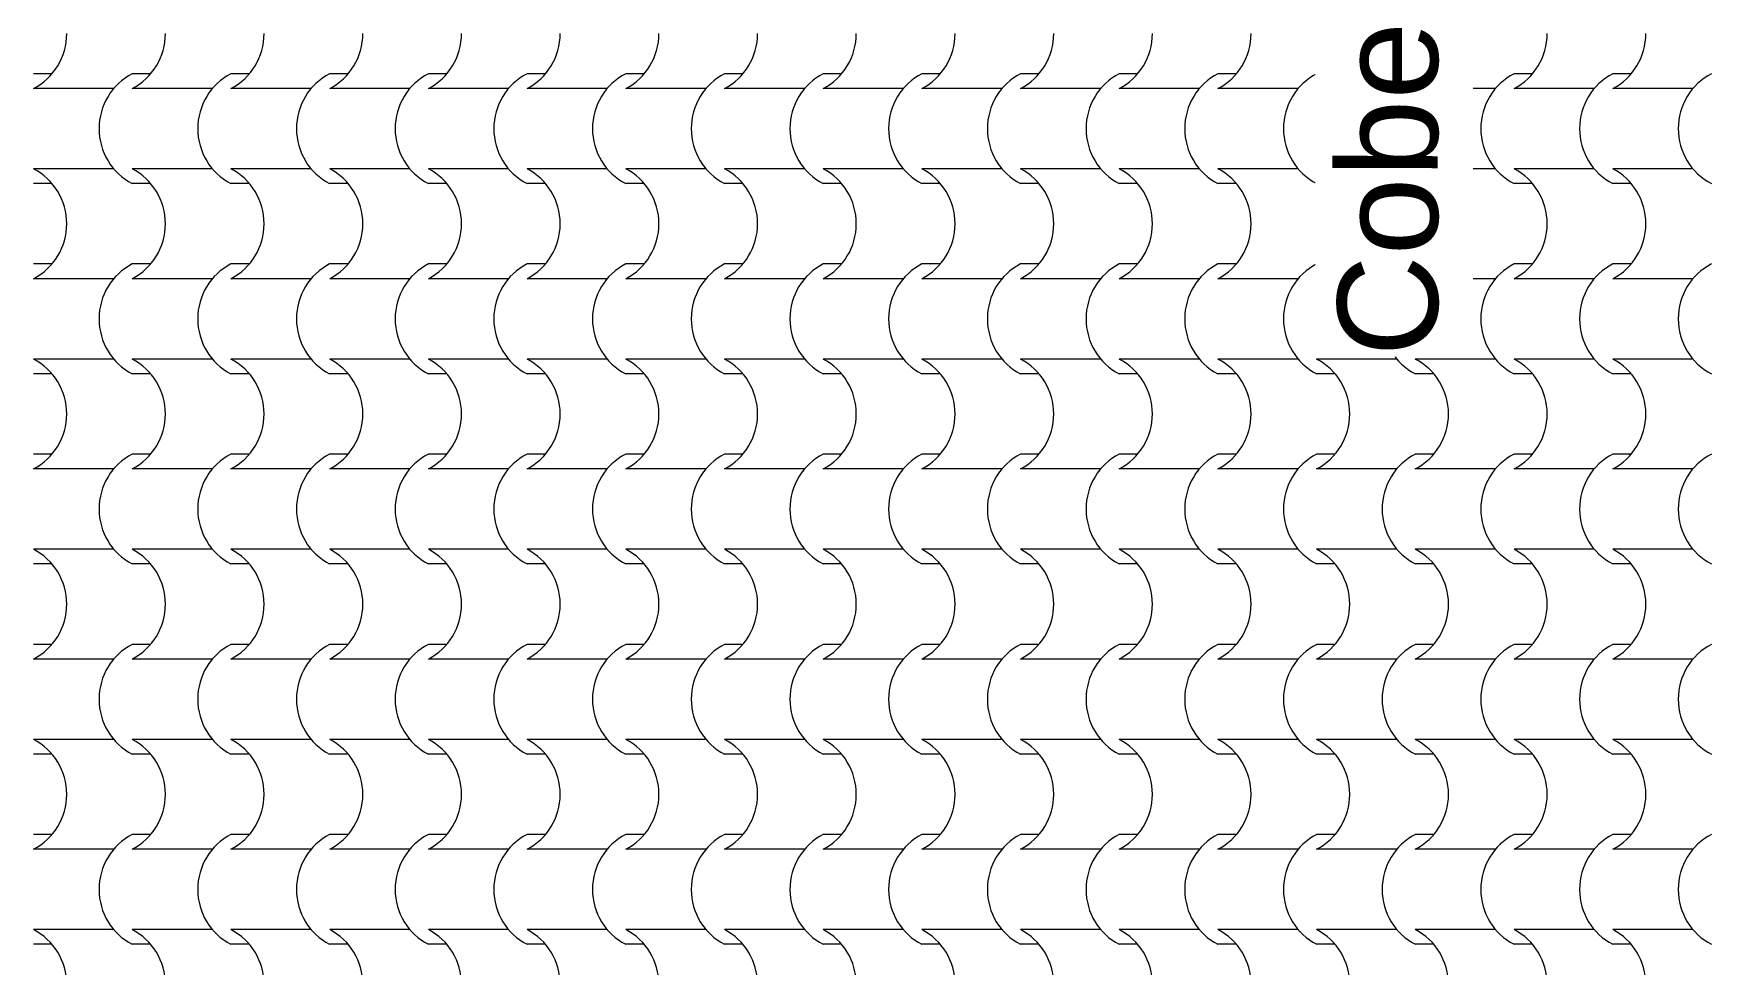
# Model space of a CAD drawing. Header units: metres. Extents: x -41 to 412, y -15 to 25.
# Drawn here: x 134.169 to 136.679, y 10.521 to 11.913 of the extents above; entities that cross this region are included whole.
import ezdxf

# ---------------------------------------------------------------- set-up
doc = ezdxf.new("R2010")
doc.units = ezdxf.units.M
doc.header["$MEASUREMENT"] = 0
doc.set_wipeout_variables(frame=1)
doc.linetypes.add('Wipeout_Contour', pattern=[1, 0, -1])
doc.layers.add('Annotation - Label', color=7, linetype='Continuous')
doc.layers.add('Shell - Roof', color=7, linetype='Continuous')
doc.styles.add('GENERATED_STYLE_2', font='arial.ttf')

# ---------------------------------------------------------------- blocks, each defined once
blk = doc.blocks.new('*X47', base_point=(152.192, 0))
at = {"layer": 'Shell - Roof', "color": 23, "linetype": 'Continuous', "lineweight": 13, "true_color": 0xbf8080}
for p, q in [((134.197, 11.8528), (134.1695, 11.8528)), ((134.3446, 11.8528), (134.3171, 11.8528)), ((134.4923, 11.8528), (134.4647, 11.8528)), ((134.6399, 11.8528), (134.6124, 11.8528)), ((134.7875, 11.8528), (134.76, 11.8528)), ((134.9352, 11.8528), (134.9076, 11.8528)), ((135.0828, 11.8528), (135.0553, 11.8528)), ((135.2304, 11.8528), (135.2029, 11.8528)), ((135.3781, 11.8528), (135.3505, 11.8528)), ((135.5257, 11.8528), (135.4982, 11.8528)), ((135.6733, 11.8528), (135.6458, 11.8528)), ((135.821, 11.8528), (135.7934, 11.8528)), ((135.9686, 11.8528), (135.9411, 11.8528)), ((136.1162, 11.8528), (136.0887, 11.8528)), ((136.2639, 11.8528), (136.2363, 11.8528)), ((136.4115, 11.8528), (136.384, 11.8528)), ((136.5591, 11.8528), (136.5316, 11.8528)), ((134.2294, 11.8308), (134.1695, 11.8308)), ((134.2892, 11.8308), (134.2294, 11.8308)), ((134.377, 11.8308), (134.3171, 11.8308)), ((134.4369, 11.8308), (134.377, 11.8308)), ((134.5246, 11.8308), (134.4647, 11.8308)), ((134.5845, 11.8308), (134.5246, 11.8308)), ((134.6723, 11.8308), (134.6124, 11.8308)), ((134.7321, 11.8308), (134.6723, 11.8308)), ((134.8199, 11.8308), (134.76, 11.8308)), ((134.8798, 11.8308), (134.8199, 11.8308)), ((134.9675, 11.8308), (134.9076, 11.8308)), ((135.0274, 11.8308), (134.9675, 11.8308)), ((135.1152, 11.8308), (135.0553, 11.8308)), ((135.175, 11.8308), (135.1152, 11.8308)), ((135.2628, 11.8308), (135.2029, 11.8308)), ((135.3227, 11.8308), (135.2628, 11.8308)), ((135.4104, 11.8308), (135.3505, 11.8308)), ((135.4703, 11.8308), (135.4104, 11.8308)), ((135.558, 11.8308), (135.4982, 11.8308)), ((135.6179, 11.8308), (135.558, 11.8308)), ((135.7057, 11.8308), (135.6458, 11.8308)), ((135.7656, 11.8308), (135.7057, 11.8308)), ((135.8533, 11.8308), (135.7934, 11.8308)), ((135.9132, 11.8308), (135.8533, 11.8308)), ((136.0009, 11.8308), (135.9411, 11.8308)), ((136.0608, 11.8308), (136.0009, 11.8308)), ((136.1486, 11.8308), (136.0887, 11.8308)), ((136.2085, 11.8308), (136.1486, 11.8308)), ((136.2962, 11.8308), (136.2363, 11.8308)), ((136.3561, 11.8308), (136.2962, 11.8308)), ((136.4438, 11.8308), (136.384, 11.8308)), ((136.5037, 11.8308), (136.4438, 11.8308)), ((136.5915, 11.8308), (136.5316, 11.8308)), ((136.6514, 11.8308), (136.5915, 11.8308)), ((134.2294, 11.7106), (134.1695, 11.7106)), ((134.2892, 11.7106), (134.2294, 11.7106)), ((134.377, 11.7106), (134.3171, 11.7106)), ((134.4369, 11.7106), (134.377, 11.7106)), ((134.5246, 11.7106), (134.4647, 11.7106)), ((134.5845, 11.7106), (134.5246, 11.7106)), ((134.6723, 11.7106), (134.6124, 11.7106)), ((134.7321, 11.7106), (134.6723, 11.7106)), ((134.8199, 11.7106), (134.76, 11.7106)), ((134.8798, 11.7106), (134.8199, 11.7106)), ((134.9675, 11.7106), (134.9076, 11.7106)), ((135.0274, 11.7106), (134.9675, 11.7106)), ((135.1152, 11.7106), (135.0553, 11.7106)), ((135.175, 11.7106), (135.1152, 11.7106)), ((135.2628, 11.7106), (135.2029, 11.7106)), ((135.3227, 11.7106), (135.2628, 11.7106)), ((135.4104, 11.7106), (135.3505, 11.7106)), ((135.4703, 11.7106), (135.4104, 11.7106)), ((135.558, 11.7106), (135.4982, 11.7106)), ((135.6179, 11.7106), (135.558, 11.7106)), ((135.7057, 11.7106), (135.6458, 11.7106)), ((135.7656, 11.7106), (135.7057, 11.7106)), ((135.8533, 11.7106), (135.7934, 11.7106)), ((135.9132, 11.7106), (135.8533, 11.7106)), ((136.0009, 11.7106), (135.9411, 11.7106)), ((136.0608, 11.7106), (136.0009, 11.7106)), ((136.1486, 11.7106), (136.0887, 11.7106)), ((136.2085, 11.7106), (136.1486, 11.7106)), ((136.2962, 11.7106), (136.2363, 11.7106)), ((136.3561, 11.7106), (136.2962, 11.7106)), ((136.4438, 11.7106), (136.384, 11.7106)), ((136.5037, 11.7106), (136.4438, 11.7106)), ((136.5915, 11.7106), (136.5316, 11.7106)), ((136.6514, 11.7106), (136.5915, 11.7106)), ((134.197, 11.6886), (134.1695, 11.6886)), ((134.3446, 11.6886), (134.3171, 11.6886)), ((134.4923, 11.6886), (134.4647, 11.6886)), ((134.6399, 11.6886), (134.6124, 11.6886)), ((134.7875, 11.6886), (134.76, 11.6886)), ((134.9352, 11.6886), (134.9076, 11.6886)), ((135.0828, 11.6886), (135.0553, 11.6886)), ((135.2304, 11.6886), (135.2029, 11.6886)), ((135.3781, 11.6886), (135.3505, 11.6886)), ((135.5257, 11.6886), (135.4982, 11.6886)), ((135.6733, 11.6886), (135.6458, 11.6886)), ((135.821, 11.6886), (135.7934, 11.6886)), ((135.9686, 11.6886), (135.9411, 11.6886)), ((136.1162, 11.6886), (136.0887, 11.6886)), ((136.2639, 11.6886), (136.2363, 11.6886)), ((136.4115, 11.6886), (136.384, 11.6886)), ((136.5591, 11.6886), (136.5316, 11.6886)), ((134.197, 11.5684), (134.1695, 11.5684)), ((134.2294, 11.5463), (134.1695, 11.5463)), ((134.2892, 11.5463), (134.2294, 11.5463)), ((134.3446, 11.5684), (134.3171, 11.5684)), ((134.377, 11.5463), (134.3171, 11.5463)), ((134.4369, 11.5463), (134.377, 11.5463)), ((134.4923, 11.5684), (134.4647, 11.5684)), ((134.5246, 11.5463), (134.4647, 11.5463)), ((134.5845, 11.5463), (134.5246, 11.5463)), ((134.6399, 11.5684), (134.6124, 11.5684)), ((134.6723, 11.5463), (134.6124, 11.5463)), ((134.7321, 11.5463), (134.6723, 11.5463)), ((134.7875, 11.5684), (134.76, 11.5684)), ((134.8199, 11.5463), (134.76, 11.5463)), ((134.8798, 11.5463), (134.8199, 11.5463)), ((134.9352, 11.5684), (134.9076, 11.5684)), ((134.9675, 11.5463), (134.9076, 11.5463)), ((135.0274, 11.5463), (134.9675, 11.5463)), ((135.0828, 11.5684), (135.0553, 11.5684)), ((135.1152, 11.5463), (135.0553, 11.5463)), ((135.175, 11.5463), (135.1152, 11.5463)), ((135.2304, 11.5684), (135.2029, 11.5684)), ((135.2628, 11.5463), (135.2029, 11.5463)), ((135.3227, 11.5463), (135.2628, 11.5463)), ((135.3781, 11.5684), (135.3505, 11.5684)), ((135.4104, 11.5463), (135.3505, 11.5463)), ((135.4703, 11.5463), (135.4104, 11.5463)), ((135.5257, 11.5684), (135.4982, 11.5684)), ((135.558, 11.5463), (135.4982, 11.5463)), ((135.6179, 11.5463), (135.558, 11.5463)), ((135.6733, 11.5684), (135.6458, 11.5684)), ((135.7057, 11.5463), (135.6458, 11.5463)), ((135.7656, 11.5463), (135.7057, 11.5463)), ((135.821, 11.5684), (135.7934, 11.5684)), ((135.8533, 11.5463), (135.7934, 11.5463)), ((135.9132, 11.5463), (135.8533, 11.5463)), ((135.9686, 11.5684), (135.9411, 11.5684)), ((136.0009, 11.5463), (135.9411, 11.5463)), ((136.0608, 11.5463), (136.0009, 11.5463)), ((136.1162, 11.5684), (136.0887, 11.5684)), ((136.1486, 11.5463), (136.0887, 11.5463)), ((136.2085, 11.5463), (136.1486, 11.5463)), ((136.2639, 11.5684), (136.2363, 11.5684)), ((136.2962, 11.5463), (136.2363, 11.5463)), ((136.3561, 11.5463), (136.2962, 11.5463)), ((136.4115, 11.5684), (136.384, 11.5684)), ((136.4438, 11.5463), (136.384, 11.5463)), ((136.5037, 11.5463), (136.4438, 11.5463)), ((136.5591, 11.5684), (136.5316, 11.5684)), ((136.5915, 11.5463), (136.5316, 11.5463)), ((136.6514, 11.5463), (136.5915, 11.5463)), ((134.2294, 11.4261), (134.1695, 11.4261)), ((134.2892, 11.4261), (134.2294, 11.4261)), ((134.377, 11.4261), (134.3171, 11.4261)), ((134.4369, 11.4261), (134.377, 11.4261)), ((134.5246, 11.4261), (134.4647, 11.4261)), ((134.5845, 11.4261), (134.5246, 11.4261)), ((134.6723, 11.4261), (134.6124, 11.4261)), ((134.7321, 11.4261), (134.6723, 11.4261)), ((134.8199, 11.4261), (134.76, 11.4261)), ((134.8798, 11.4261), (134.8199, 11.4261)), ((134.9675, 11.4261), (134.9076, 11.4261)), ((135.0274, 11.4261), (134.9675, 11.4261)), ((135.1152, 11.4261), (135.0553, 11.4261)), ((135.175, 11.4261), (135.1152, 11.4261)), ((135.2628, 11.4261), (135.2029, 11.4261)), ((135.3227, 11.4261), (135.2628, 11.4261)), ((135.4104, 11.4261), (135.3505, 11.4261)), ((135.4703, 11.4261), (135.4104, 11.4261)), ((135.558, 11.4261), (135.4982, 11.4261)), ((135.6179, 11.4261), (135.558, 11.4261)), ((135.7057, 11.4261), (135.6458, 11.4261)), ((135.7656, 11.4261), (135.7057, 11.4261)), ((135.8533, 11.4261), (135.7934, 11.4261)), ((135.9132, 11.4261), (135.8533, 11.4261)), ((136.0009, 11.4261), (135.9411, 11.4261)), ((136.0608, 11.4261), (136.0009, 11.4261)), ((136.1486, 11.4261), (136.0887, 11.4261)), ((136.2085, 11.4261), (136.1486, 11.4261)), ((136.2962, 11.4261), (136.2363, 11.4261)), ((136.3561, 11.4261), (136.2962, 11.4261)), ((136.4438, 11.4261), (136.384, 11.4261)), ((136.5037, 11.4261), (136.4438, 11.4261)), ((136.5915, 11.4261), (136.5316, 11.4261)), ((136.6514, 11.4261), (136.5915, 11.4261)), ((134.197, 11.4041), (134.1695, 11.4041)), ((134.3446, 11.4041), (134.3171, 11.4041)), ((134.4923, 11.4041), (134.4647, 11.4041)), ((134.6399, 11.4041), (134.6124, 11.4041)), ((134.7875, 11.4041), (134.76, 11.4041)), ((134.9352, 11.4041), (134.9076, 11.4041)), ((135.0828, 11.4041), (135.0553, 11.4041)), ((135.2304, 11.4041), (135.2029, 11.4041)), ((135.3781, 11.4041), (135.3505, 11.4041)), ((135.5257, 11.4041), (135.4982, 11.4041)), ((135.6733, 11.4041), (135.6458, 11.4041)), ((135.821, 11.4041), (135.7934, 11.4041)), ((135.9686, 11.4041), (135.9411, 11.4041)), ((136.1162, 11.4041), (136.0887, 11.4041)), ((136.2639, 11.4041), (136.2363, 11.4041)), ((136.4115, 11.4041), (136.384, 11.4041)), ((136.5591, 11.4041), (136.5316, 11.4041)), ((134.197, 11.2839), (134.1695, 11.2839)), ((134.3446, 11.2839), (134.3171, 11.2839)), ((134.4923, 11.2839), (134.4647, 11.2839)), ((134.6399, 11.2839), (134.6124, 11.2839)), ((134.7875, 11.2839), (134.76, 11.2839)), ((134.9352, 11.2839), (134.9076, 11.2839)), ((135.0828, 11.2839), (135.0553, 11.2839)), ((135.2304, 11.2839), (135.2029, 11.2839)), ((135.3781, 11.2839), (135.3505, 11.2839)), ((135.5257, 11.2839), (135.4982, 11.2839)), ((135.6733, 11.2839), (135.6458, 11.2839)), ((135.821, 11.2839), (135.7934, 11.2839)), ((135.9686, 11.2839), (135.9411, 11.2839)), ((136.1162, 11.2839), (136.0887, 11.2839)), ((136.2639, 11.2839), (136.2363, 11.2839)), ((136.4115, 11.2839), (136.384, 11.2839)), ((136.5591, 11.2839), (136.5316, 11.2839)), ((134.2294, 11.2619), (134.1695, 11.2619)), ((134.2892, 11.2619), (134.2294, 11.2619)), ((134.377, 11.2619), (134.3171, 11.2619)), ((134.4369, 11.2619), (134.377, 11.2619)), ((134.5246, 11.2619), (134.4647, 11.2619)), ((134.5845, 11.2619), (134.5246, 11.2619)), ((134.6723, 11.2619), (134.6124, 11.2619)), ((134.7321, 11.2619), (134.6723, 11.2619)), ((134.8199, 11.2619), (134.76, 11.2619)), ((134.8798, 11.2619), (134.8199, 11.2619)), ((134.9675, 11.2619), (134.9076, 11.2619)), ((135.0274, 11.2619), (134.9675, 11.2619)), ((135.1152, 11.2619), (135.0553, 11.2619)), ((135.175, 11.2619), (135.1152, 11.2619)), ((135.2628, 11.2619), (135.2029, 11.2619)), ((135.3227, 11.2619), (135.2628, 11.2619)), ((135.4104, 11.2619), (135.3505, 11.2619)), ((135.4703, 11.2619), (135.4104, 11.2619)), ((135.558, 11.2619), (135.4982, 11.2619)), ((135.6179, 11.2619), (135.558, 11.2619)), ((135.7057, 11.2619), (135.6458, 11.2619)), ((135.7656, 11.2619), (135.7057, 11.2619)), ((135.8533, 11.2619), (135.7934, 11.2619)), ((135.9132, 11.2619), (135.8533, 11.2619)), ((136.0009, 11.2619), (135.9411, 11.2619)), ((136.0608, 11.2619), (136.0009, 11.2619)), ((136.1486, 11.2619), (136.0887, 11.2619)), ((136.2085, 11.2619), (136.1486, 11.2619)), ((136.2962, 11.2619), (136.2363, 11.2619)), ((136.3561, 11.2619), (136.2962, 11.2619)), ((136.4438, 11.2619), (136.384, 11.2619)), ((136.5037, 11.2619), (136.4438, 11.2619)), ((136.5915, 11.2619), (136.5316, 11.2619)), ((136.6514, 11.2619), (136.5915, 11.2619)), ((134.2294, 11.1416), (134.1695, 11.1416)), ((134.197, 11.1196), (134.1695, 11.1196)), ((134.2892, 11.1416), (134.2294, 11.1416)), ((134.377, 11.1416), (134.3171, 11.1416)), ((134.3446, 11.1196), (134.3171, 11.1196)), ((134.4369, 11.1416), (134.377, 11.1416)), ((134.5246, 11.1416), (134.4647, 11.1416)), ((134.4923, 11.1196), (134.4647, 11.1196)), ((134.5845, 11.1416), (134.5246, 11.1416)), ((134.6723, 11.1416), (134.6124, 11.1416)), ((134.6399, 11.1196), (134.6124, 11.1196)), ((134.7321, 11.1416), (134.6723, 11.1416)), ((134.8199, 11.1416), (134.76, 11.1416)), ((134.7875, 11.1196), (134.76, 11.1196)), ((134.8798, 11.1416), (134.8199, 11.1416)), ((134.9675, 11.1416), (134.9076, 11.1416)), ((134.9352, 11.1196), (134.9076, 11.1196)), ((135.0274, 11.1416), (134.9675, 11.1416)), ((135.1152, 11.1416), (135.0553, 11.1416)), ((135.0828, 11.1196), (135.0553, 11.1196)), ((135.175, 11.1416), (135.1152, 11.1416)), ((135.2628, 11.1416), (135.2029, 11.1416)), ((135.2304, 11.1196), (135.2029, 11.1196)), ((135.3227, 11.1416), (135.2628, 11.1416)), ((135.4104, 11.1416), (135.3505, 11.1416)), ((135.3781, 11.1196), (135.3505, 11.1196)), ((135.4703, 11.1416), (135.4104, 11.1416)), ((135.558, 11.1416), (135.4982, 11.1416)), ((135.5257, 11.1196), (135.4982, 11.1196)), ((135.6179, 11.1416), (135.558, 11.1416)), ((135.7057, 11.1416), (135.6458, 11.1416)), ((135.6733, 11.1196), (135.6458, 11.1196)), ((135.7656, 11.1416), (135.7057, 11.1416)), ((135.8533, 11.1416), (135.7934, 11.1416)), ((135.821, 11.1196), (135.7934, 11.1196)), ((135.9132, 11.1416), (135.8533, 11.1416)), ((136.0009, 11.1416), (135.9411, 11.1416)), ((135.9686, 11.1196), (135.9411, 11.1196)), ((136.0608, 11.1416), (136.0009, 11.1416)), ((136.1486, 11.1416), (136.0887, 11.1416)), ((136.1162, 11.1196), (136.0887, 11.1196)), ((136.2085, 11.1416), (136.1486, 11.1416)), ((136.2962, 11.1416), (136.2363, 11.1416)), ((136.2639, 11.1196), (136.2363, 11.1196)), ((136.3561, 11.1416), (136.2962, 11.1416)), ((136.4438, 11.1416), (136.384, 11.1416)), ((136.4115, 11.1196), (136.384, 11.1196)), ((136.5037, 11.1416), (136.4438, 11.1416)), ((136.5915, 11.1416), (136.5316, 11.1416)), ((136.5591, 11.1196), (136.5316, 11.1196)), ((136.6514, 11.1416), (136.5915, 11.1416)), ((134.197, 10.9994), (134.1695, 10.9994)), ((134.3446, 10.9994), (134.3171, 10.9994)), ((134.4923, 10.9994), (134.4647, 10.9994)), ((134.6399, 10.9994), (134.6124, 10.9994)), ((134.7875, 10.9994), (134.76, 10.9994)), ((134.9352, 10.9994), (134.9076, 10.9994)), ((135.0828, 10.9994), (135.0553, 10.9994)), ((135.2304, 10.9994), (135.2029, 10.9994)), ((135.3781, 10.9994), (135.3505, 10.9994)), ((135.5257, 10.9994), (135.4982, 10.9994)), ((135.6733, 10.9994), (135.6458, 10.9994)), ((135.821, 10.9994), (135.7934, 10.9994)), ((135.9686, 10.9994), (135.9411, 10.9994)), ((136.1162, 10.9994), (136.0887, 10.9994)), ((136.2639, 10.9994), (136.2363, 10.9994)), ((136.4115, 10.9994), (136.384, 10.9994)), ((136.5591, 10.9994), (136.5316, 10.9994)), ((134.2294, 10.9774), (134.1695, 10.9774)), ((134.2892, 10.9774), (134.2294, 10.9774)), ((134.377, 10.9774), (134.3171, 10.9774)), ((134.4369, 10.9774), (134.377, 10.9774)), ((134.5246, 10.9774), (134.4647, 10.9774)), ((134.5845, 10.9774), (134.5246, 10.9774)), ((134.6723, 10.9774), (134.6124, 10.9774)), ((134.7321, 10.9774), (134.6723, 10.9774)), ((134.8199, 10.9774), (134.76, 10.9774)), ((134.8798, 10.9774), (134.8199, 10.9774)), ((134.9675, 10.9774), (134.9076, 10.9774)), ((135.0274, 10.9774), (134.9675, 10.9774)), ((135.1152, 10.9774), (135.0553, 10.9774)), ((135.175, 10.9774), (135.1152, 10.9774)), ((135.2628, 10.9774), (135.2029, 10.9774)), ((135.3227, 10.9774), (135.2628, 10.9774)), ((135.4104, 10.9774), (135.3505, 10.9774)), ((135.4703, 10.9774), (135.4104, 10.9774)), ((135.558, 10.9774), (135.4982, 10.9774)), ((135.6179, 10.9774), (135.558, 10.9774)), ((135.7057, 10.9774), (135.6458, 10.9774)), ((135.7656, 10.9774), (135.7057, 10.9774)), ((135.8533, 10.9774), (135.7934, 10.9774)), ((135.9132, 10.9774), (135.8533, 10.9774)), ((136.0009, 10.9774), (135.9411, 10.9774)), ((136.0608, 10.9774), (136.0009, 10.9774)), ((136.1486, 10.9774), (136.0887, 10.9774)), ((136.2085, 10.9774), (136.1486, 10.9774)), ((136.2962, 10.9774), (136.2363, 10.9774)), ((136.3561, 10.9774), (136.2962, 10.9774)), ((136.4438, 10.9774), (136.384, 10.9774)), ((136.5037, 10.9774), (136.4438, 10.9774)), ((136.5915, 10.9774), (136.5316, 10.9774)), ((136.6514, 10.9774), (136.5915, 10.9774)), ((134.2294, 10.8572), (134.1695, 10.8572)), ((134.2892, 10.8572), (134.2294, 10.8572)), ((134.377, 10.8572), (134.3171, 10.8572)), ((134.4369, 10.8572), (134.377, 10.8572)), ((134.5246, 10.8572), (134.4647, 10.8572)), ((134.5845, 10.8572), (134.5246, 10.8572)), ((134.6723, 10.8572), (134.6124, 10.8572)), ((134.7321, 10.8572), (134.6723, 10.8572)), ((134.8199, 10.8572), (134.76, 10.8572)), ((134.8798, 10.8572), (134.8199, 10.8572)), ((134.9675, 10.8572), (134.9076, 10.8572)), ((135.0274, 10.8572), (134.9675, 10.8572)), ((135.1152, 10.8572), (135.0553, 10.8572)), ((135.175, 10.8572), (135.1152, 10.8572)), ((135.2628, 10.8572), (135.2029, 10.8572)), ((135.3227, 10.8572), (135.2628, 10.8572)), ((135.4104, 10.8572), (135.3505, 10.8572)), ((135.4703, 10.8572), (135.4104, 10.8572)), ((135.558, 10.8572), (135.4982, 10.8572)), ((135.6179, 10.8572), (135.558, 10.8572)), ((135.7057, 10.8572), (135.6458, 10.8572)), ((135.7656, 10.8572), (135.7057, 10.8572)), ((135.8533, 10.8572), (135.7934, 10.8572)), ((135.9132, 10.8572), (135.8533, 10.8572)), ((136.0009, 10.8572), (135.9411, 10.8572)), ((136.0608, 10.8572), (136.0009, 10.8572)), ((136.1486, 10.8572), (136.0887, 10.8572)), ((136.2085, 10.8572), (136.1486, 10.8572)), ((136.2962, 10.8572), (136.2363, 10.8572)), ((136.3561, 10.8572), (136.2962, 10.8572)), ((136.4438, 10.8572), (136.384, 10.8572)), ((136.5037, 10.8572), (136.4438, 10.8572)), ((136.5915, 10.8572), (136.5316, 10.8572)), ((136.6514, 10.8572), (136.5915, 10.8572)), ((134.197, 10.8351), (134.1695, 10.8351)), ((134.3446, 10.8351), (134.3171, 10.8351)), ((134.4923, 10.8351), (134.4647, 10.8351)), ((134.6399, 10.8351), (134.6124, 10.8351)), ((134.7875, 10.8351), (134.76, 10.8351)), ((134.9352, 10.8351), (134.9076, 10.8351)), ((135.0828, 10.8351), (135.0553, 10.8351)), ((135.2304, 10.8351), (135.2029, 10.8351)), ((135.3781, 10.8351), (135.3505, 10.8351)), ((135.5257, 10.8351), (135.4982, 10.8351)), ((135.6733, 10.8351), (135.6458, 10.8351)), ((135.821, 10.8351), (135.7934, 10.8351)), ((135.9686, 10.8351), (135.9411, 10.8351)), ((136.1162, 10.8351), (136.0887, 10.8351)), ((136.2639, 10.8351), (136.2363, 10.8351)), ((136.4115, 10.8351), (136.384, 10.8351)), ((136.5591, 10.8351), (136.5316, 10.8351)), ((134.197, 10.7149), (134.1695, 10.7149)), ((134.2294, 10.6929), (134.1695, 10.6929)), ((134.2892, 10.6929), (134.2294, 10.6929)), ((134.3446, 10.7149), (134.3171, 10.7149)), ((134.377, 10.6929), (134.3171, 10.6929)), ((134.4369, 10.6929), (134.377, 10.6929)), ((134.4923, 10.7149), (134.4647, 10.7149)), ((134.5246, 10.6929), (134.4647, 10.6929)), ((134.5845, 10.6929), (134.5246, 10.6929)), ((134.6399, 10.7149), (134.6124, 10.7149)), ((134.6723, 10.6929), (134.6124, 10.6929)), ((134.7321, 10.6929), (134.6723, 10.6929)), ((134.7875, 10.7149), (134.76, 10.7149)), ((134.8199, 10.6929), (134.76, 10.6929)), ((134.8798, 10.6929), (134.8199, 10.6929)), ((134.9352, 10.7149), (134.9076, 10.7149)), ((134.9675, 10.6929), (134.9076, 10.6929)), ((135.0274, 10.6929), (134.9675, 10.6929)), ((135.0828, 10.7149), (135.0553, 10.7149)), ((135.1152, 10.6929), (135.0553, 10.6929)), ((135.175, 10.6929), (135.1152, 10.6929)), ((135.2304, 10.7149), (135.2029, 10.7149)), ((135.2628, 10.6929), (135.2029, 10.6929)), ((135.3227, 10.6929), (135.2628, 10.6929)), ((135.3781, 10.7149), (135.3505, 10.7149)), ((135.4104, 10.6929), (135.3505, 10.6929)), ((135.4703, 10.6929), (135.4104, 10.6929)), ((135.5257, 10.7149), (135.4982, 10.7149)), ((135.558, 10.6929), (135.4982, 10.6929)), ((135.6179, 10.6929), (135.558, 10.6929)), ((135.6733, 10.7149), (135.6458, 10.7149)), ((135.7057, 10.6929), (135.6458, 10.6929)), ((135.7656, 10.6929), (135.7057, 10.6929)), ((135.821, 10.7149), (135.7934, 10.7149)), ((135.8533, 10.6929), (135.7934, 10.6929)), ((135.9132, 10.6929), (135.8533, 10.6929)), ((135.9686, 10.7149), (135.9411, 10.7149)), ((136.0009, 10.6929), (135.9411, 10.6929)), ((136.0608, 10.6929), (136.0009, 10.6929)), ((136.1162, 10.7149), (136.0887, 10.7149)), ((136.1486, 10.6929), (136.0887, 10.6929)), ((136.2085, 10.6929), (136.1486, 10.6929)), ((136.2639, 10.7149), (136.2363, 10.7149)), ((136.2962, 10.6929), (136.2363, 10.6929)), ((136.3561, 10.6929), (136.2962, 10.6929)), ((136.4115, 10.7149), (136.384, 10.7149)), ((136.4438, 10.6929), (136.384, 10.6929)), ((136.5037, 10.6929), (136.4438, 10.6929)), ((136.5591, 10.7149), (136.5316, 10.7149)), ((136.5915, 10.6929), (136.5316, 10.6929)), ((136.6514, 10.6929), (136.5915, 10.6929)), ((134.2294, 10.5727), (134.1695, 10.5727)), ((134.2892, 10.5727), (134.2294, 10.5727)), ((134.377, 10.5727), (134.3171, 10.5727)), ((134.4369, 10.5727), (134.377, 10.5727)), ((134.5246, 10.5727), (134.4647, 10.5727)), ((134.5845, 10.5727), (134.5246, 10.5727)), ((134.6723, 10.5727), (134.6124, 10.5727)), ((134.7321, 10.5727), (134.6723, 10.5727)), ((134.8199, 10.5727), (134.76, 10.5727)), ((134.8798, 10.5727), (134.8199, 10.5727)), ((134.9675, 10.5727), (134.9076, 10.5727)), ((135.0274, 10.5727), (134.9675, 10.5727)), ((135.1152, 10.5727), (135.0553, 10.5727)), ((135.175, 10.5727), (135.1152, 10.5727)), ((135.2628, 10.5727), (135.2029, 10.5727)), ((135.3227, 10.5727), (135.2628, 10.5727)), ((135.4104, 10.5727), (135.3505, 10.5727)), ((135.4703, 10.5727), (135.4104, 10.5727)), ((135.558, 10.5727), (135.4982, 10.5727)), ((135.6179, 10.5727), (135.558, 10.5727)), ((135.7057, 10.5727), (135.6458, 10.5727)), ((135.7656, 10.5727), (135.7057, 10.5727)), ((135.8533, 10.5727), (135.7934, 10.5727)), ((135.9132, 10.5727), (135.8533, 10.5727)), ((136.0009, 10.5727), (135.9411, 10.5727)), ((136.0608, 10.5727), (136.0009, 10.5727)), ((136.1486, 10.5727), (136.0887, 10.5727)), ((136.2085, 10.5727), (136.1486, 10.5727)), ((136.2962, 10.5727), (136.2363, 10.5727)), ((136.3561, 10.5727), (136.2962, 10.5727)), ((136.4438, 10.5727), (136.384, 10.5727)), ((136.5037, 10.5727), (136.4438, 10.5727)), ((136.5915, 10.5727), (136.5316, 10.5727)), ((136.6514, 10.5727), (136.5915, 10.5727)), ((134.197, 10.5507), (134.1695, 10.5507)), ((134.3446, 10.5507), (134.3171, 10.5507)), ((134.4923, 10.5507), (134.4647, 10.5507)), ((134.6399, 10.5507), (134.6124, 10.5507)), ((134.7875, 10.5507), (134.76, 10.5507)), ((134.9352, 10.5507), (134.9076, 10.5507)), ((135.0828, 10.5507), (135.0553, 10.5507)), ((135.2304, 10.5507), (135.2029, 10.5507)), ((135.3781, 10.5507), (135.3505, 10.5507)), ((135.5257, 10.5507), (135.4982, 10.5507)), ((135.6733, 10.5507), (135.6458, 10.5507)), ((135.821, 10.5507), (135.7934, 10.5507)), ((135.9686, 10.5507), (135.9411, 10.5507)), ((136.1162, 10.5507), (136.0887, 10.5507)), ((136.2639, 10.5507), (136.2363, 10.5507)), ((136.4115, 10.5507), (136.384, 10.5507)), ((136.5591, 10.5507), (136.5316, 10.5507))]:
    blk.add_line(p, q, dxfattribs=at)
for centre, major_axis, start_param, end_param in [((134.1283, 11.9132), (0, 0.0925), 3.612631, 4.709413), ((134.2759, 11.9132), (0, 0.0925), 3.612631, 4.709413), ((134.4235, 11.9132), (0, 0.0925), 3.612631, 4.709413), ((134.5712, 11.9132), (0, 0.0925), 3.612631, 4.709413), ((134.7188, 11.9132), (0, 0.0925), 3.612631, 4.709413), ((134.8664, 11.9132), (0, 0.0925), 3.612631, 4.709413), ((135.0141, 11.9132), (0, 0.0925), 3.612631, 4.709413), ((135.1617, 11.9132), (0, 0.0925), 3.612631, 4.709413), ((135.3093, 11.9132), (0, 0.0925), 3.612631, 4.709413), ((135.457, 11.9132), (0, 0.0925), 3.612631, 4.709413), ((135.6046, 11.9132), (0, 0.0925), 3.612631, 4.709413), ((135.7522, 11.9132), (0, 0.0925), 3.612631, 4.709413), ((135.8999, 11.9132), (0, 0.0925), 3.612631, 4.709413), ((136.0475, 11.9132), (0, 0.0925), 3.612631, 4.709413), ((136.1951, 11.9132), (0, 0.0925), 3.612631, 4.709413), ((136.3428, 11.9132), (0, 0.0925), 3.612631, 4.709413), ((136.4904, 11.9132), (0, 0.0925), 3.612631, 4.709413), ((134.3577, 11.7707), (0, 0.0919), 0.466079, 2.675513), ((134.5053, 11.7707), (0, 0.0919), 0.466079, 2.675513), ((134.6529, 11.7707), (0, 0.0919), 0.466079, 2.675513), ((134.8006, 11.7707), (0, 0.0919), 0.466079, 2.675513), ((134.9482, 11.7707), (0, 0.0919), 0.466079, 2.675513), ((135.0958, 11.7707), (0, 0.0919), 0.466079, 2.675513), ((135.2435, 11.7707), (0, 0.0919), 0.466079, 2.675513), ((135.3911, 11.7707), (0, 0.0919), 0.466079, 2.675513), ((135.5387, 11.7707), (0, 0.0919), 0.466079, 2.675513), ((135.6864, 11.7707), (0, 0.0919), 0.466079, 2.675513), ((135.834, 11.7707), (0, 0.0919), 0.466079, 2.675513), ((135.9816, 11.7707), (0, 0.0919), 0.466079, 2.675513), ((136.1293, 11.7707), (0, 0.0919), 0.466079, 2.675513), ((136.2769, 11.7707), (0, 0.0919), 0.466079, 2.675513), ((136.4245, 11.7707), (0, 0.0919), 0.466079, 2.675513), ((136.5722, 11.7707), (0, 0.0919), 0.466079, 2.675513), ((136.7198, 11.7707), (0, 0.0919), 0.466079, 2.675513), ((134.1283, 11.6282), (0, 0.0925), 4.715365, 5.812147), ((134.2759, 11.6282), (0, 0.0925), 4.715365, 5.812147), ((134.4235, 11.6282), (0, 0.0925), 4.715365, 5.812147), ((134.5712, 11.6282), (0, 0.0925), 4.715365, 5.812147), ((134.7188, 11.6282), (0, 0.0925), 4.715365, 5.812147), ((134.8664, 11.6282), (0, 0.0925), 4.715365, 5.812147), ((135.0141, 11.6282), (0, 0.0925), 4.715365, 5.812147), ((135.1617, 11.6282), (0, 0.0925), 4.715365, 5.812147), ((135.3093, 11.6282), (0, 0.0925), 4.715365, 5.812147), ((135.457, 11.6282), (0, 0.0925), 4.715365, 5.812147), ((135.6046, 11.6282), (0, 0.0925), 4.715365, 5.812147), ((135.7522, 11.6282), (0, 0.0925), 4.715365, 5.812147), ((135.8999, 11.6282), (0, 0.0925), 4.715365, 5.812147), ((136.0475, 11.6282), (0, 0.0925), 4.715365, 5.812147), ((136.1951, 11.6282), (0, 0.0925), 4.715365, 5.812147), ((136.3428, 11.6282), (0, 0.0925), 4.715365, 5.812147), ((136.4904, 11.6282), (0, 0.0925), 4.715365, 5.812147), ((134.1283, 11.6287), (0, 0.0925), 3.612631, 4.709413), ((134.2759, 11.6287), (0, 0.0925), 3.612631, 4.709413), ((134.4235, 11.6287), (0, 0.0925), 3.612631, 4.709413), ((134.5712, 11.6287), (0, 0.0925), 3.612631, 4.709413), ((134.7188, 11.6287), (0, 0.0925), 3.612631, 4.709413), ((134.8664, 11.6287), (0, 0.0925), 3.612631, 4.709413), ((135.0141, 11.6287), (0, 0.0925), 3.612631, 4.709413), ((135.1617, 11.6287), (0, 0.0925), 3.612631, 4.709413), ((135.3093, 11.6287), (0, 0.0925), 3.612631, 4.709413), ((135.457, 11.6287), (0, 0.0925), 3.612631, 4.709413), ((135.6046, 11.6287), (0, 0.0925), 3.612631, 4.709413), ((135.7522, 11.6287), (0, 0.0925), 3.612631, 4.709413), ((135.8999, 11.6287), (0, 0.0925), 3.612631, 4.709413), ((136.0475, 11.6287), (0, 0.0925), 3.612631, 4.709413), ((136.1951, 11.6287), (0, 0.0925), 3.612631, 4.709413), ((136.3428, 11.6287), (0, 0.0925), 3.612631, 4.709413), ((136.4904, 11.6287), (0, 0.0925), 3.612631, 4.709413), ((134.3577, 11.4862), (0, 0.0919), 0.466079, 2.675513), ((134.5053, 11.4862), (0, 0.0919), 0.466079, 2.675513), ((134.6529, 11.4862), (0, 0.0919), 0.466079, 2.675513), ((134.8006, 11.4862), (0, 0.0919), 0.466079, 2.675513), ((134.9482, 11.4862), (0, 0.0919), 0.466079, 2.675513), ((135.0958, 11.4862), (0, 0.0919), 0.466079, 2.675513), ((135.2435, 11.4862), (0, 0.0919), 0.466079, 2.675513), ((135.3911, 11.4862), (0, 0.0919), 0.466079, 2.675513), ((135.5387, 11.4862), (0, 0.0919), 0.466079, 2.675513), ((135.6864, 11.4862), (0, 0.0919), 0.466079, 2.675513), ((135.834, 11.4862), (0, 0.0919), 0.466079, 2.675513), ((135.9816, 11.4862), (0, 0.0919), 0.466079, 2.675513), ((136.1293, 11.4862), (0, 0.0919), 0.466079, 2.675513), ((136.2769, 11.4862), (0, 0.0919), 0.466079, 2.675513), ((136.4245, 11.4862), (0, 0.0919), 0.466079, 2.675513), ((136.5722, 11.4862), (0, 0.0919), 0.466079, 2.675513), ((136.7198, 11.4862), (0, 0.0919), 0.466079, 2.675513), ((134.1283, 11.3437), (0, 0.0925), 4.715365, 5.812147), ((134.2759, 11.3437), (0, 0.0925), 4.715365, 5.812147), ((134.4235, 11.3437), (0, 0.0925), 4.715365, 5.812147), ((134.5712, 11.3437), (0, 0.0925), 4.715365, 5.812147), ((134.7188, 11.3437), (0, 0.0925), 4.715365, 5.812147), ((134.8664, 11.3437), (0, 0.0925), 4.715365, 5.812147), ((135.0141, 11.3437), (0, 0.0925), 4.715365, 5.812147), ((135.1617, 11.3437), (0, 0.0925), 4.715365, 5.812147), ((135.3093, 11.3437), (0, 0.0925), 4.715365, 5.812147), ((135.457, 11.3437), (0, 0.0925), 4.715365, 5.812147), ((135.6046, 11.3437), (0, 0.0925), 4.715365, 5.812147), ((135.7522, 11.3437), (0, 0.0925), 4.715365, 5.812147), ((135.8999, 11.3437), (0, 0.0925), 4.715365, 5.812147), ((136.0475, 11.3437), (0, 0.0925), 4.715365, 5.812147), ((136.1951, 11.3437), (0, 0.0925), 4.715365, 5.812147), ((136.3428, 11.3437), (0, 0.0925), 4.715365, 5.812147), ((136.4904, 11.3437), (0, 0.0925), 4.715365, 5.812147), ((134.1283, 11.3443), (0, 0.0925), 3.612631, 4.709413), ((134.2759, 11.3443), (0, 0.0925), 3.612631, 4.709413), ((134.4235, 11.3443), (0, 0.0925), 3.612631, 4.709413), ((134.5712, 11.3443), (0, 0.0925), 3.612631, 4.709413), ((134.7188, 11.3443), (0, 0.0925), 3.612631, 4.709413), ((134.8664, 11.3443), (0, 0.0925), 3.612631, 4.709413), ((135.0141, 11.3443), (0, 0.0925), 3.612631, 4.709413), ((135.1617, 11.3443), (0, 0.0925), 3.612631, 4.709413), ((135.3093, 11.3443), (0, 0.0925), 3.612631, 4.709413), ((135.457, 11.3443), (0, 0.0925), 3.612631, 4.709413), ((135.6046, 11.3443), (0, 0.0925), 3.612631, 4.709413), ((135.7522, 11.3443), (0, 0.0925), 3.612631, 4.709413), ((135.8999, 11.3443), (0, 0.0925), 3.612631, 4.709413), ((136.0475, 11.3443), (0, 0.0925), 3.612631, 4.709413), ((136.1951, 11.3443), (0, 0.0925), 3.612631, 4.709413), ((136.3428, 11.3443), (0, 0.0925), 3.612631, 4.709413), ((136.4904, 11.3443), (0, 0.0925), 3.612631, 4.709413), ((134.3577, 11.2018), (0, 0.0919), 0.466079, 2.675513), ((134.5053, 11.2018), (0, 0.0919), 0.466079, 2.675513), ((134.6529, 11.2018), (0, 0.0919), 0.466079, 2.675513), ((134.8006, 11.2018), (0, 0.0919), 0.466079, 2.675513), ((134.9482, 11.2018), (0, 0.0919), 0.466079, 2.675513), ((135.0958, 11.2018), (0, 0.0919), 0.466079, 2.675513), ((135.2435, 11.2018), (0, 0.0919), 0.466079, 2.675513), ((135.3911, 11.2018), (0, 0.0919), 0.466079, 2.675513), ((135.5387, 11.2018), (0, 0.0919), 0.466079, 2.675513), ((135.6864, 11.2018), (0, 0.0919), 0.466079, 2.675513), ((135.834, 11.2018), (0, 0.0919), 0.466079, 2.675513), ((135.9816, 11.2018), (0, 0.0919), 0.466079, 2.675513), ((136.1293, 11.2018), (0, 0.0919), 0.466079, 2.675513), ((136.2769, 11.2018), (0, 0.0919), 0.466079, 2.675513), ((136.4245, 11.2018), (0, 0.0919), 0.466079, 2.675513), ((136.5722, 11.2018), (0, 0.0919), 0.466079, 2.675513), ((136.7198, 11.2018), (0, 0.0919), 0.466079, 2.675513), ((134.1283, 11.0592), (0, 0.0925), 4.715365, 5.812147), ((134.2759, 11.0592), (0, 0.0925), 4.715365, 5.812147), ((134.4235, 11.0592), (0, 0.0925), 4.715365, 5.812147), ((134.5712, 11.0592), (0, 0.0925), 4.715365, 5.812147), ((134.7188, 11.0592), (0, 0.0925), 4.715365, 5.812147), ((134.8664, 11.0592), (0, 0.0925), 4.715365, 5.812147), ((135.0141, 11.0592), (0, 0.0925), 4.715365, 5.812147), ((135.1617, 11.0592), (0, 0.0925), 4.715365, 5.812147), ((135.3093, 11.0592), (0, 0.0925), 4.715365, 5.812147), ((135.457, 11.0592), (0, 0.0925), 4.715365, 5.812147), ((135.6046, 11.0592), (0, 0.0925), 4.715365, 5.812147), ((135.7522, 11.0592), (0, 0.0925), 4.715365, 5.812147), ((135.8999, 11.0592), (0, 0.0925), 4.715365, 5.812147), ((136.0475, 11.0592), (0, 0.0925), 4.715365, 5.812147), ((136.1951, 11.0592), (0, 0.0925), 4.715365, 5.812147), ((136.3428, 11.0592), (0, 0.0925), 4.715365, 5.812147), ((136.4904, 11.0592), (0, 0.0925), 4.715365, 5.812147), ((134.1283, 11.0598), (0, 0.0925), 3.612631, 4.709413), ((134.2759, 11.0598), (0, 0.0925), 3.612631, 4.709413), ((134.4235, 11.0598), (0, 0.0925), 3.612631, 4.709413), ((134.5712, 11.0598), (0, 0.0925), 3.612631, 4.709413), ((134.7188, 11.0598), (0, 0.0925), 3.612631, 4.709413), ((134.8664, 11.0598), (0, 0.0925), 3.612631, 4.709413), ((135.0141, 11.0598), (0, 0.0925), 3.612631, 4.709413), ((135.1617, 11.0598), (0, 0.0925), 3.612631, 4.709413), ((135.3093, 11.0598), (0, 0.0925), 3.612631, 4.709413), ((135.457, 11.0598), (0, 0.0925), 3.612631, 4.709413), ((135.6046, 11.0598), (0, 0.0925), 3.612631, 4.709413), ((135.7522, 11.0598), (0, 0.0925), 3.612631, 4.709413), ((135.8999, 11.0598), (0, 0.0925), 3.612631, 4.709413), ((136.0475, 11.0598), (0, 0.0925), 3.612631, 4.709413), ((136.1951, 11.0598), (0, 0.0925), 3.612631, 4.709413), ((136.3428, 11.0598), (0, 0.0925), 3.612631, 4.709413), ((136.4904, 11.0598), (0, 0.0925), 3.612631, 4.709413), ((134.3577, 10.9173), (0, 0.0919), 0.466079, 2.675513), ((134.5053, 10.9173), (0, 0.0919), 0.466079, 2.675513), ((134.6529, 10.9173), (0, 0.0919), 0.466079, 2.675513), ((134.8006, 10.9173), (0, 0.0919), 0.466079, 2.675513), ((134.9482, 10.9173), (0, 0.0919), 0.466079, 2.675513), ((135.0958, 10.9173), (0, 0.0919), 0.466079, 2.675513), ((135.2435, 10.9173), (0, 0.0919), 0.466079, 2.675513), ((135.3911, 10.9173), (0, 0.0919), 0.466079, 2.675513), ((135.5387, 10.9173), (0, 0.0919), 0.466079, 2.675513), ((135.6864, 10.9173), (0, 0.0919), 0.466079, 2.675513), ((135.834, 10.9173), (0, 0.0919), 0.466079, 2.675513), ((135.9816, 10.9173), (0, 0.0919), 0.466079, 2.675513), ((136.1293, 10.9173), (0, 0.0919), 0.466079, 2.675513), ((136.2769, 10.9173), (0, 0.0919), 0.466079, 2.675513), ((136.4245, 10.9173), (0, 0.0919), 0.466079, 2.675513), ((136.5722, 10.9173), (0, 0.0919), 0.466079, 2.675513), ((136.7198, 10.9173), (0, 0.0919), 0.466079, 2.675513), ((134.1283, 10.7748), (0, 0.0925), 4.715365, 5.812147), ((134.2759, 10.7748), (0, 0.0925), 4.715365, 5.812147), ((134.4235, 10.7748), (0, 0.0925), 4.715365, 5.812147), ((134.5712, 10.7748), (0, 0.0925), 4.715365, 5.812147), ((134.7188, 10.7748), (0, 0.0925), 4.715365, 5.812147), ((134.8664, 10.7748), (0, 0.0925), 4.715365, 5.812147), ((135.0141, 10.7748), (0, 0.0925), 4.715365, 5.812147), ((135.1617, 10.7748), (0, 0.0925), 4.715365, 5.812147), ((135.3093, 10.7748), (0, 0.0925), 4.715365, 5.812147), ((135.457, 10.7748), (0, 0.0925), 4.715365, 5.812147), ((135.6046, 10.7748), (0, 0.0925), 4.715365, 5.812147), ((135.7522, 10.7748), (0, 0.0925), 4.715365, 5.812147), ((135.8999, 10.7748), (0, 0.0925), 4.715365, 5.812147), ((136.0475, 10.7748), (0, 0.0925), 4.715365, 5.812147), ((136.1951, 10.7748), (0, 0.0925), 4.715365, 5.812147), ((136.3428, 10.7748), (0, 0.0925), 4.715365, 5.812147), ((136.4904, 10.7748), (0, 0.0925), 4.715365, 5.812147), ((134.1283, 10.7753), (0, 0.0925), 3.612631, 4.709413), ((134.2759, 10.7753), (0, 0.0925), 3.612631, 4.709413), ((134.4235, 10.7753), (0, 0.0925), 3.612631, 4.709413), ((134.5712, 10.7753), (0, 0.0925), 3.612631, 4.709413), ((134.7188, 10.7753), (0, 0.0925), 3.612631, 4.709413), ((134.8664, 10.7753), (0, 0.0925), 3.612631, 4.709413), ((135.0141, 10.7753), (0, 0.0925), 3.612631, 4.709413), ((135.1617, 10.7753), (0, 0.0925), 3.612631, 4.709413), ((135.3093, 10.7753), (0, 0.0925), 3.612631, 4.709413), ((135.457, 10.7753), (0, 0.0925), 3.612631, 4.709413), ((135.6046, 10.7753), (0, 0.0925), 3.612631, 4.709413), ((135.7522, 10.7753), (0, 0.0925), 3.612631, 4.709413), ((135.8999, 10.7753), (0, 0.0925), 3.612631, 4.709413), ((136.0475, 10.7753), (0, 0.0925), 3.612631, 4.709413), ((136.1951, 10.7753), (0, 0.0925), 3.612631, 4.709413), ((136.3428, 10.7753), (0, 0.0925), 3.612631, 4.709413), ((136.4904, 10.7753), (0, 0.0925), 3.612631, 4.709413), ((134.3577, 10.6328), (0, 0.0919), 0.466079, 2.675513), ((134.5053, 10.6328), (0, 0.0919), 0.466079, 2.675513), ((134.6529, 10.6328), (0, 0.0919), 0.466079, 2.675513), ((134.8006, 10.6328), (0, 0.0919), 0.466079, 2.675513), ((134.9482, 10.6328), (0, 0.0919), 0.466079, 2.675513), ((135.0958, 10.6328), (0, 0.0919), 0.466079, 2.675513), ((135.2435, 10.6328), (0, 0.0919), 0.466079, 2.675513), ((135.3911, 10.6328), (0, 0.0919), 0.466079, 2.675513), ((135.5387, 10.6328), (0, 0.0919), 0.466079, 2.675513), ((135.6864, 10.6328), (0, 0.0919), 0.466079, 2.675513), ((135.834, 10.6328), (0, 0.0919), 0.466079, 2.675513), ((135.9816, 10.6328), (0, 0.0919), 0.466079, 2.675513), ((136.1293, 10.6328), (0, 0.0919), 0.466079, 2.675513), ((136.2769, 10.6328), (0, 0.0919), 0.466079, 2.675513), ((136.4245, 10.6328), (0, 0.0919), 0.466079, 2.675513), ((136.5722, 10.6328), (0, 0.0919), 0.466079, 2.675513), ((136.7198, 10.6328), (0, 0.0919), 0.466079, 2.675513), ((134.1283, 10.4903), (0, 0.0925), 4.715365, 5.812147), ((134.2759, 10.4903), (0, 0.0925), 4.715365, 5.812147), ((134.4235, 10.4903), (0, 0.0925), 4.715365, 5.812147), ((134.5712, 10.4903), (0, 0.0925), 4.715365, 5.812147), ((134.7188, 10.4903), (0, 0.0925), 4.715365, 5.812147), ((134.8664, 10.4903), (0, 0.0925), 4.715365, 5.812147), ((135.0141, 10.4903), (0, 0.0925), 4.715365, 5.812147), ((135.1617, 10.4903), (0, 0.0925), 4.715365, 5.812147), ((135.3093, 10.4903), (0, 0.0925), 4.715365, 5.812147), ((135.457, 10.4903), (0, 0.0925), 4.715365, 5.812147), ((135.6046, 10.4903), (0, 0.0925), 4.715365, 5.812147), ((135.7522, 10.4903), (0, 0.0925), 4.715365, 5.812147), ((135.8999, 10.4903), (0, 0.0925), 4.715365, 5.812147), ((136.0475, 10.4903), (0, 0.0925), 4.715365, 5.812147), ((136.1951, 10.4903), (0, 0.0925), 4.715365, 5.812147), ((136.3428, 10.4903), (0, 0.0925), 4.715365, 5.812147), ((136.4904, 10.4903), (0, 0.0925), 4.715365, 5.812147)]:
    blk.add_ellipse(centre, major_axis=major_axis, ratio=0.982018, start_param=start_param, end_param=end_param, dxfattribs=at)

msp = doc.modelspace()

# ---------------------------------------------------------------- block references
at = {"layer": 'Shell - Roof', "color": 23, "linetype": 'Continuous', "lineweight": 13, "true_color": 0xbf8080}
msp.add_blockref('*X47', (152.192, 0), dxfattribs=at)

# ---------------------------------------------------------------- next in the draw order: wipeouts: each hides what was drawn before it
at = {"color": 5, "linetype": 'Wipeout_Contour', "lineweight": 25, "ltscale": 547.153019}
msp.add_wipeout([(136.0867, 11.4298), (136.0867, 13.6872), (136.3224, 13.6872), (136.3224, 11.4298)], dxfattribs=at).dxf.layer = 'Annotation - Label'

# ---------------------------------------------------------------- next in the draw order: texts
at = {"layer": 'Annotation - Label', "color": 5, "linetype": 'Continuous', "lineweight": 25, "insert": (136.2176, 11.4298), "char_height": 0.15, "attachment_point": 4, "rotation": 90, "style": 'GENERATED_STYLE_2'}
msp.add_mtext('\\A1;Cobertura de teja andina', dxfattribs=at)

doc.saveas('drawing.dxf')
